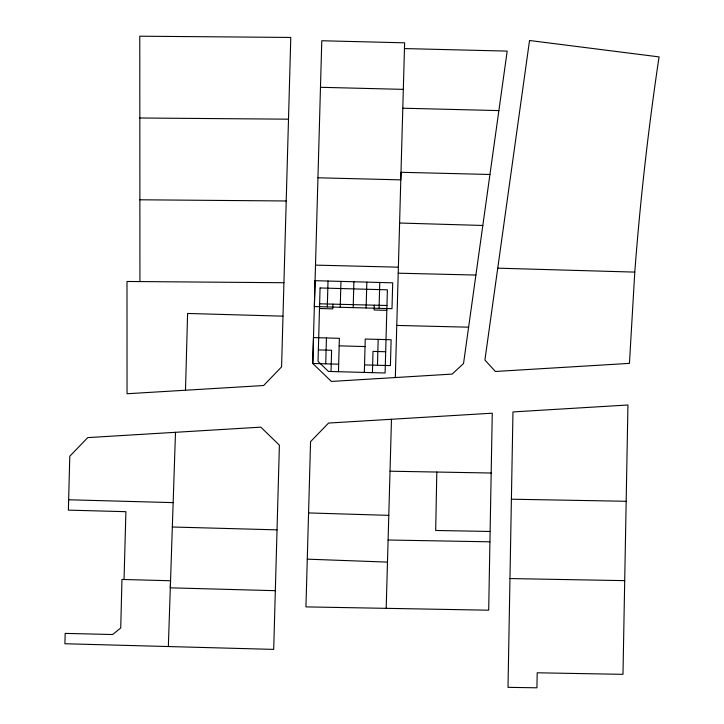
<?xml version="1.0" encoding="UTF-8"?>
<svg xmlns="http://www.w3.org/2000/svg" width="724" height="724" viewBox="0 0 724 724"><rect width="100%" height="100%" fill="white"/><g stroke="black" fill="none" stroke-linecap="round" stroke-linejoin="round"><path stroke-width="1.09" d="M509.968 578.567L512.972 411.929L627.943 404.997L622.984 674.343L537.199 672.786L536.937 687.8L508.004 687.347L509.968 578.567L624.667 580.639M436.816 472.03L435.685 530.475L490.112 531.461M489.922 541.814L488.691 610.196L305.944 606.884L310.56 441.649L328.569 423.06L492.266 413.187L489.922 541.814L388.1 540.004M275.355 590.684L170.321 587.834L170.556 580.748L121.967 579.453L120.727 627.952L112.654 634.532L65.178 633.391L64.907 643.745L273.699 649.392L279.392 445.16L260.812 427.151L87.749 437.604L69.785 456.247L68.382 510.13L125.904 511.687L124.039 579.508M185.489 390.236L187.607 313.465L282.984 316.162M404.463 48.571L507.189 51.105L463.532 363.529L452.147 374.091L331.366 381.439L312.75 363.457L321.782 40.752L404.626 42.825L400.788 179.86L317.963 177.787M325.728 363.837L326.443 337.963M327.311 306.913L328.017 281.039M331.022 371.512L331.61 350.262L318.361 349.9M332.877 304.143L332.75 308.867L319.501 308.496M338.461 371.711L339.375 338.316L313.501 337.601L312.786 363.484L338.669 364.19M340.244 307.266L340.959 281.392M353.185 307.628L353.891 281.754M364.335 372.426L365.249 339.031L391.123 339.737L390.417 365.611L364.543 364.905M366.118 307.981L366.833 282.107M372.426 372.643L373.005 351.402L385.684 351.746M374.281 305.175L374.145 309.999L386.824 310.352M377.476 365.258L378.19 339.384M379.059 308.334L379.774 282.46M386.191 608.35L391.476 419.268M395.331 377.557L400.996 172.294L489.949 174.475M168.348 646.541L175.498 432.309M634.785 272.106L629.446 363.376L495.397 371.475L484.908 360.054L529.534 40.499L659.093 56.906L658.487 60.689C648.107 130.854 640.125 201.372 634.785 272.106L497.741 268.17M139.832 117.994L288.496 119.179M139.877 199.788L286.215 200.973M283.926 282.722L126.99 281.473L127.044 393.747L263.608 385.53L281.573 366.896L290.786 37.44L139.777 36.2L139.931 281.582M390.019 471.206L491.18 473.016M511.397 499.207L626.097 501.279M320.479 87.296L403.331 89.369M402.797 108.211L498.881 110.591M315.519 265.12L398.363 267.183M398.191 273.192L475.894 275.057M319.628 303.808L386.96 305.492M396.743 325.429L468.609 327.185M68.644 499.777L173.154 502.628M172.339 527.009L277.03 529.859M339.167 345.837L365.041 346.552M399.585 223.028L482.827 225.463M308.569 512.927L388.797 515.361M307.284 559.154L387.485 562.105M315.085 280.686L314.37 306.56L391.992 308.696L392.707 282.822L315.085 280.686M320.062 287.971L318.044 361.376L328.461 371.439L385.096 372.996L387.385 289.826L320.062 287.971"/></g></svg>
